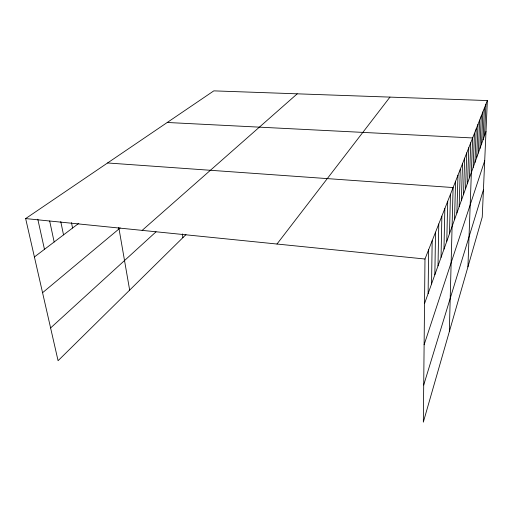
<?xml version="1.0" encoding="UTF-8"?>
<svg xmlns="http://www.w3.org/2000/svg" width="513" height="513" viewBox="0 0 513 513"><rect width="100%" height="100%" fill="white"/><g stroke="black" fill="none" stroke-linecap="round" stroke-linejoin="round"><path stroke-width="0.77" d="M487.35 100.561L424.982 259.014L423.334 422.135L482.233 217.095L487.35 100.561L213.818 90.865L25.65 218.576L58.078 360.697L186.001 234.569M428.118 293.564L428.656 249.684M431.555 283.945L432.17 240.744M434.844 274.718L435.537 232.19M438.012 265.869L438.769 223.982M441.045 257.359L441.866 216.114M443.969 249.183L444.842 208.547M446.778 241.315L447.708 201.282M449.484 233.742L450.459 194.286M449.343 331.584L453.107 187.559L107.589 162.967M454.531 219.615L455.582 181.262M456.891 213.017L457.974 175.189M459.167 206.636L460.289 169.322M461.367 200.474L462.514 163.653M463.502 194.51L464.675 158.171M465.56 188.733L466.759 152.868M467.561 183.141L468.779 147.738M469.498 177.722L470.735 142.774M467.927 266.895L472.633 137.959L167.238 122.479M473.191 167.379L474.467 133.29M474.955 162.435L476.25 128.769M476.673 157.632L477.975 124.377M478.334 152.977L479.655 120.119M479.956 148.443L481.284 115.983M481.527 144.044L482.861 111.962M483.054 139.76L484.4 108.057M484.541 135.599L485.894 104.254M423.712 385.019L483.432 189.797M424.116 344.768L484.708 160.729M424.533 303.606L485.991 131.546M276.982 244.028L389.957 97.111M50.607 327.948L156.035 231.812M142.159 230.375L297.232 93.821M42.566 292.711L120.196 227.932M34.409 256.962L78.803 223.302M25.65 218.576L424.982 259.014M37.802 219.211L44.464 249.337M49.665 220.988L54.16 241.989M60.758 221.571L63.522 234.89M71.474 222.623L72.564 228.035M118.772 227.406L129.661 290.121M182.397 233.922L182.897 237.628"/></g></svg>
